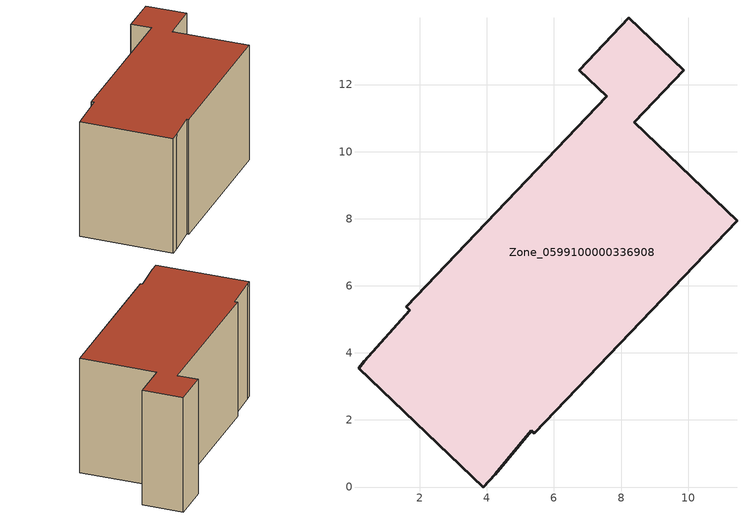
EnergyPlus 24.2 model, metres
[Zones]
Zone_0599100000336908
 floor ground (C_G): 0.17,3.55 0.34,3.74 1.71,5.27 1.59,5.38 7.58,11.65 6.75,12.43 8.22,13.98 9.87,12.42 8.39,10.87 11.46,7.94 5.41,1.6 5.33,1.68 4.25,0.38 3.89,0 z3.21
 wall outside (C_F): 0.17,3.55 3.89,0 4.25,0.38 5.33,1.68 5.41,1.6 11.46,7.94 8.39,10.87 9.87,12.42 8.22,13.98 6.75,12.43 7.58,11.65 1.59,5.38 1.71,5.27 0.34,3.74 0.17,3.55 z3.21:9.84
 roof outside (C_R): 0.34,3.74 0.17,3.55 3.89,0 4.25,0.38 5.33,1.68 5.41,1.6 11.46,7.94 8.39,10.87 9.87,12.42 8.22,13.98 6.75,12.43 7.58,11.65 1.59,5.38 1.71,5.27 z9.84
[BUILDING]
Pand.0599100000336908: North Axis=0; Terrain=City; Loads Convergence Tolerance Value=0.04; Temperature Convergence Tolerance Value=0.4; Solar Distribution=FullExterior; Maximum Number of Warmup Days=25; Minimum Number of Warmup Days=1
[Site:Location]
Rotterdam.The.Hague.AP_ZH_NLD Design_Conditions: Latitude=51.96; Longitude=4.45; Time Zone=1; Elevation=-4.5
[SITE:GROUNDTEMPERATURE:BUILDINGSURFACE]
18, 18, 18, 18, 18, 18, 18, 18, 18, 18, 18, 18
[MATERIAL] Thermal Absorptance=0.9; Solar Absorptance=0.7; Visible Absorptance=0.7
Name | Roughness | Thickness | Conductivity | Density | Specific Heat
G.TC.1975-1991 | MediumSmooth | 0.15 | 0.288461 | 540 | 1210
F.TC.1975-1991 | Rough | 0.3 | 0.230769 | 1920 | 840
R.TC.1975-1991 | MediumRough | 0.2 | 0.153846 | 1500 | 1000
[CONSTRUCTION]
C_G: G.TC.1975-1991
C_F: F.TC.1975-1991
C_R: R.TC.1975-1991
[ZONE]
Zone_0599100000336908: Type=1; Multiplier=1; Ceiling Height=Autocalculate; Volume=Autocalculate; Floor Area=autocalculate; Part of Total Floor Area=Yes
[ZONEINFILTRATION:DESIGNFLOWRATE]
Infil_Zone_0599100000336908: Zone or ZoneList or Space or SpaceList=Zone_0599100000336908; Schedule=AlwaysOn; Design Flow Rate Calculation Method=Flow/Area; Flow Rate per Floor Area=0.003; Constant Term Coefficient=1; Temperature Term Coefficient=0; Velocity Term Coefficient=0; Velocity Squared Term Coefficient=0
[HVACTEMPLATE:ZONE:IDEALLOADSAIRSYSTEM]
Zone_0599100000336908: Maximum Heating Supply Air Temperature=50; Minimum Cooling Supply Air Temperature=13; Maximum Heating Supply Air Humidity Ratio=0.0156; Minimum Cooling Supply Air Humidity Ratio=0.0077; Heating Limit=NoLimit; Cooling Limit=NoLimit; Dehumidification Control Type=ConstantSensibleHeatRatio; Cooling Sensible Heat Ratio=0.7; Dehumidification Setpoint=60; Humidification Control Type=None; Humidification Setpoint=30; Outdoor Air Method=None; Outdoor Air Flow Rate per Person=0.00944; Outdoor Air Flow Rate per Zone Floor Area=0; Outdoor Air Flow Rate per Zone=0; Demand Controlled Ventilation Type=None; Outdoor Air Economizer Type=NoEconomizer; Heat Recovery Type=None; Sensible Heat Recovery Effectiveness=0.7; Latent Heat Recovery Effectiveness=0.65
[ZONECONTROL:THERMOSTAT]
ThermostatControl_Zone_0599100000336908: Zone or ZoneList=Zone_0599100000336908; Control Type Schedule=DualSetpointControlType; Control 1=Thermostat_Zone_0599100000336908; Temperature Difference Between Cutout And Setpoint=0
[THERMOSTATSETPOINT:DUALSETPOINT]
Thermostat_Zone_0599100000336908: Heating Setpoint Temperature Schedule=HeatingSetpoint_Zone_0599100000336908; Cooling Setpoint Temperature Schedule=CoolingSetpoint_Zone_0599100000336908
[SCHEDULE:COMPACT]
HeatingSetpoint_Zone_0599100000336908: Through: 12/31, For: AllDays, Until: 24:00, 21
CoolingSetpoint_Zone_0599100000336908: Through: 12/31, For: AllDays, Until: 24:00, 24
DualSetpointControlType: Through: 12/31, For: AllDays, Until: 24:00, 4
AlwaysOn: Through: 12/31, For: AllDays, Until: 24:00, 1
